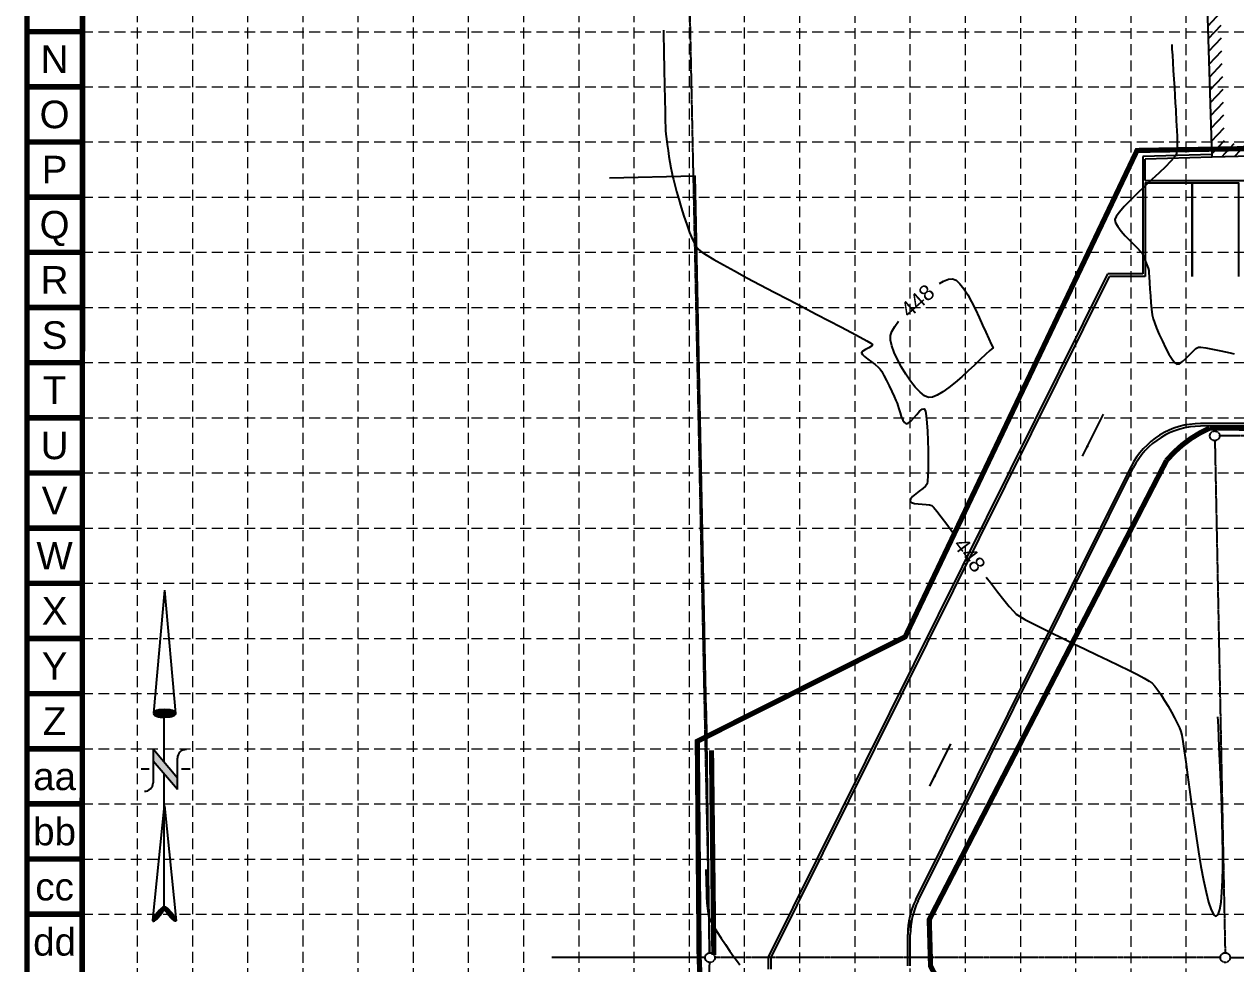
# Model space of a CAD drawing. Header units: inches. Extents: x -800 to 7376, y -156 to 4959.
# Drawn here: x -800 to 2000, y 1011 to 3184 of the extents above; entities that cross this region are included whole.
import ezdxf
from ezdxf.enums import TextEntityAlignment as Align

# ---------------------------------------------------------------- set-up
doc = ezdxf.new("R2010")
doc.units = ezdxf.units.IN
doc.header["$MEASUREMENT"] = 0
for name, pattern in [('( Dashed )', [0.75, 0.5, -0.25]), ('CENTER2', [1.125, 0.75, -0.125, 0.125, -0.125]), ('HIDDEN', [0.375, 0.25, -0.125])]:
    doc.linetypes.add(name, pattern=pattern)
for name, color, linetype in [('1SILT', 200, '( Dashed )'), ('BASE', 7, 'Continuous'), ('BUILDHATCH', 4, 'Continuous'), ('BUILDING', 3, 'Continuous'), ('CONT-MNR', 7, 'Continuous'), ('GRID', 254, 'HIDDEN'), ('L-PAV', 8, 'Continuous'), ('LIMITS OF DISTURBANCE', 1, '( Dashed )'), ('NARROW', 7, 'Continuous'), ('PAVEMENT', 1, 'Continuous'), ('PROPLINES', 4, 'CENTER2'), ('ROW-ADJ', 2, 'Continuous')]:
    doc.layers.add(name, color=color, linetype=linetype)
doc.styles.get("Standard").update_dxf_attribs({"font": 'ARIAL.TTF'})

# ---------------------------------------------------------------- blocks, each defined once
blk = doc.blocks.new('North Arrow')
at = {"layer": 'NARROW'}
for p, q in [((32.43254981860446, 3.058265073213988), (32.43254981860446, 4.631385762768332)), ((28.76667448424996, -2.091662794246076), (34.01874137947743, 2.319861484284047)), ((36.17825519122562, 2.333068732823449), (30.46489879658111, 2.333068732823449)), ((36.15693846157228, 2.319861484284047), (31.03953994826952, -2.091662794246076)), ((0, 0), (22.36344290151465, 2.002084736559482)), ((0, 0), (22.3340256442134, -2.022002755547874)), ((39.10239171702415, 0.006637234364461619), (59.96415737125062, 2.108618273159664)), ((21.65859055236069, -0.04755806894536363), (21.65587945617517, -0.04755806894536363)), ((31.2002493849468, -0.04755806894536363), (21.65859055236069, -0.04755806894536363)), ((28.76667448424996, -2.091662794246076), (34.95439482978327, -2.091662794246076)), ((57.4539157862273, -0.04755806894536363), (33.41071549255503, -0.04755806894536363)), ((59.8310793026576, -2.141789640390925), (39.04486644576536, -0.007715046158409677)), ((57.69334596529006, -0.02703537367779063), (57.76929195033517, -0.01344045038422337)), ((57.76514189648879, -0.05039075473177945), (57.69334596529006, -0.02703537367779063)), ((32.43254981860446, -4.261561808689294), (32.43254981860446, -2.800806882678444))]:
    blk.add_line(p, q, dxfattribs=at)
blk.add_lwpolyline([(22.36469003275943, -2.029144276148145), (22.58571216360451, -1.926685835660464, 0.09157658552841703), (22.86600292222374, -1.437143250313966, 0.04830551554414139), (23.03449076013294, -0.7510674610057322), (23.07365352004581, -0.007926344824227272), (23.0138871940153, 0.8191116749912908, 0.04830551554426889), (22.86600292222374, 1.421290560665511, 0.0915765855283463), (22.58571216360451, 1.91083314601201), (22.36469003275943, 2.01329158649969), (22.14366790191434, 1.91083314601201, 0.09157658552851158), (21.86337714329511, 1.421290560665511, 0.04830551554418233), (21.71549287155813, 0.8191116749912908), (21.65572654552761, -0.007926344824227272), (21.71549287155813, -0.8349643646397453, 0.04830551554422624), (21.86337714329511, -1.437143250313966, 0.09157658552816902), (22.14366790191434, -1.926685835660464)], format="xyb", close=True, dxfattribs=at)
for points in [[(57.45558378554506, -0.03134526075882604), (57.43996657389744, 0.0836624617477355, -0.06681784727068599), (57.67471216397553, 0.4712181194372533, -0.03073031192727785), (58.00862399094058, 0.8372912985578296), (58.52165351551321, 1.292257312707079), (59.07299621394941, 1.699951556056476, -0.03073031192742202), (59.50028108291463, 1.950818694931513, -0.06681784727061153), (59.92804734067704, 2.100220530974184), (60.03732810972451, 2.061125939999329)], [(60.03732810972451, 2.061125939999329), (60.05294532137214, 1.946118217492767, -0.06681784727066456), (59.81819973129404, 1.558562559803249, -0.03073031192683177), (59.43379851860755, 1.137137013811298), (58.97125837981093, 0.7375233665334235), (58.41991568137473, 0.3298291232385964, -0.03073031192764033), (57.99263081235495, 0.07896198436355917, -0.03669233332525137), (57.76236303227506, -0.01733721801429056)], [(57.45558378554506, -0.03527464659782709), (57.43996657389744, -0.150282369049819, 0.06681784727068599), (57.67471216397553, -0.5378380267393368, 0.03073031192727785), (58.00862399094058, -0.903911205859913), (58.52165351551321, -1.358877220063732), (59.07299621394941, -1.766571463358559, 0.03073031192742202), (59.50028108291463, -2.017438602233597, 0.06681784727061153), (59.92804734067704, -2.166840438276267), (60.03732810972451, -2.127745847301412)], [(60.03732810972451, -2.127745847301412), (60.05294532137214, -2.012738124794851, 0.06681784727066456), (59.81819973129404, -1.625182467105333, 0.03073031192683177), (59.43379851860755, -1.203756921113381), (58.97125837981093, -0.804143273835507), (58.41991568137473, -0.3964490305406798, 0.03073031192764033), (57.99263081235495, -0.1455818916656426, 0.03669233332525137), (57.76236303227506, -0.04928268934236257)]]:
    blk.add_lwpolyline(points, format="xyb", dxfattribs=at)
for centre, start, end in [((30.46491631666868, 3.862994872579293), 178.8769027564139, 270), ((34.95439482978327, -3.621588933947351), 358.8769027564139, 90)]:
    blk.add_arc(centre, 1.529926139739004, start, end, dxfattribs=at)
for points in [[(31.04573626156707, -2.092600781761575), (36.15173163068903, 2.358604768796795), (28.74698772917327, -2.064361571265181), (34.01267678058502, 2.358604768796795)], [(23.02743242273209, -0.7618279882990464), (21.67003612299595, -0.04525802260104683), (23.06525461068304, -0.04525802260104683), (21.71626324154204, 0.8195677980802429)], [(23.06525461068304, -0.04525802260104683), (21.71626324154204, 0.8195677980802429), (23.01902749208239, 0.7489697719211108), (21.85494459723486, 1.41965102062386)], [(23.01902749208239, 0.7489697719211108), (21.85494459723486, 1.41965102062386), (22.86773874044229, 1.437300527177285), (22.14491470462235, 1.910307302568981)], [(22.86773874044229, 1.437300527177285), (22.14491470462235, 1.910307302568981), (22.58617356370451, 1.910307302568981), (22.35503797086494, 2.002084736559482)], [(57.44388876337325, 0.08001449623407098), (57.69525844847522, -0.01106567331589758), (57.49810575425727, 0.2124947428819723), (57.77083364797363, -0.01106567331589758)], [(57.450460519849, -0.04004572727353661), (57.68868669199946, -0.016585683588346), (57.44388876337325, 0.08001449623407098), (57.69525844847522, -0.01106567331589758)], [(57.49810575425727, 0.2124947428819723), (57.77083364797363, -0.01106567331589758), (57.59996797960412, 0.3891350717640307), (57.940056377156, 0.06345446541672572)], [(57.59996797960412, 0.3891350717640307), (57.940056377156, 0.06345446541672572), (57.68211493557828, 0.4981552747267415), (58.06984856753843, 0.1324545938769006)], [(57.68211493557828, 0.4981552747267415), (58.06984856753843, 0.1324545938769006), (57.83819415180915, 0.663755583063903), (58.29493122679196, 0.2580348277115263)], [(57.83819415180915, 0.663755583063903), (58.29493122679196, 0.2580348277115263), (58.02877508955135, 0.8569559427633067), (58.51837094691291, 0.405695102581376)], [(58.02877508955135, 0.8569559427633067), (58.51837094691291, 0.405695102581376), (58.26042950528063, 1.069476338470849), (58.73031009321494, 0.5657754006460891)], [(58.26042950528063, 1.069476338470849), (58.73031009321494, 0.5657754006460891), (58.51837094691291, 1.297176762400341), (59.04904028220699, 0.8114158579883224)], [(58.51837094691291, 1.297176762400341), (59.04904028220699, 0.8114158579883224), (58.69580837170361, 1.422756996180397), (59.26097942850902, 0.9949561996836565)], [(59.26426530671961, 0.9963362022790534), (58.69416543257103, 1.419996991044172), (59.44663154890804, 1.149516487475921), (59.00303798687673, 1.64907741756906)], [(59.44663154890804, 1.149516487475921), (59.00303798687673, 1.64907741756906), (59.61749721722299, 1.335816834307479), (59.27576588053853, 1.822957741314895)], [(59.61749721722299, 1.335816834307479), (59.27576588053853, 1.822957741314895), (59.80972109409777, 1.551097235151246), (59.4926338442383, 1.954057985367399)], [(59.80972109409777, 1.551097235151246), (59.4926338442383, 1.954057985367399), (59.93129858887187, 1.730497569169529), (59.69471535579942, 2.039618144699489)], [(59.93129858887187, 1.730497569169529), (59.69471535579942, 2.039618144699489), (60.05287608364597, 1.941637962281675), (59.93129858887187, 2.103098262887215)], [(60.05287608364597, 1.941637962281675), (59.93129858887187, 2.103098262887215), (60.03644669248388, 2.064458190925507)], [(22.86773874044229, -1.439569039612252), (21.72466817219174, -0.8747848301754857), (23.02743242273209, -0.7618279882990464), (21.67003612299595, -0.04525802260104683)], [(22.5777686330548, -1.930225321557373), (21.86334952788457, -1.446628842222708), (22.86773874044229, -1.439569039612252), (21.72466817219174, -0.8747848301754857)], [(22.36344290151465, -2.014942952937417), (22.14491470462235, -1.930225321557373), (22.5777686330548, -1.930225321557373), (21.86334952788457, -1.446628842222708)], [(57.4373170068975, -0.1421659174229717), (57.68868669199946, -0.02210569386079442), (57.450460519849, -0.04004572727353661), (57.68868669199946, -0.016585683588346)], [(57.45703227632475, -0.1932260124704044), (57.69525844847522, -0.02762570418781252), (57.4373170068975, -0.1421659174229717), (57.68868669199946, -0.02210569386079442)], [(57.52603571929285, -0.3257062591183058), (57.76426189149788, -0.05108574781843345), (57.45703227632475, -0.1932260124704044), (57.69525844847522, -0.02762570418781252)], [(57.63446970111545, -0.4802665469105705), (57.90062583830149, -0.1021458429204358), (57.52603571929285, -0.3257062591183058), (57.76426189149788, -0.05108574781843345)], [(57.78397716092513, -0.6624268860650773), (58.09120677609826, -0.2001260253382497), (57.63446970111545, -0.4802665469105705), (57.90062583830149, -0.1021458429204358)], [(57.97455809866733, -0.8735672791772231), (58.33600470472447, -0.3477863002626691), (57.78397716092513, -0.6624268860650773), (58.09120677609826, -0.2001260253382497)], [(58.24071423585337, -1.113687726247008), (58.61366141578401, -0.5423666625029), (57.97455809866733, -0.8735672791772231), (58.33600470472447, -0.3477863002626691)], [(58.61366141578401, -1.433848322321865), (58.92746278743289, -0.771447089027788), (58.24071423585337, -1.113687726247008), (58.61366141578401, -0.5423666625029)], [(58.91431927448139, -1.64498871543401), (59.20019068109468, -1.004667523229728), (58.61366141578401, -1.433848322321865), (58.92746278743289, -0.771447089027788)], [(59.11804372517508, -1.794028992899257), (59.56985198281473, -1.35518817585762), (58.91760515269198, -1.651888728247286), (59.20019068109468, -1.011567536097573)], [(59.34805520177179, -1.927889242142555), (59.81300697236293, -1.62152867174882), (59.11804372517508, -1.794028992899257), (59.56985198281473, -1.35518817585762)], [(59.53699320043597, -1.324828119304584), (59.41377276652929, -1.18406785724801), (59.20840537670301, -1.014327541233797)], [(59.58299549571166, -2.052089473381784), (59.92801271066128, -1.787128980031412), (59.34805520177179, -1.927889242142555), (59.81300697236293, -1.62152867174882)], [(59.78343406819477, -2.12522960951901), (60.04630432717022, -2.007929391147627), (59.58299549571166, -2.052089473381784), (59.92801271066128, -1.787128980031412)], [(59.92308389326354, -2.166629686616943), (60.03808963156189, -2.132129622386856), (59.78343406819477, -2.12522960951901), (60.04630432717022, -2.007929391147627)]]:
    blk.add_solid(points, dxfattribs=at)

msp = doc.modelspace()

# ---------------------------------------------------------------- hatches: boundary and pattern name
at = {"layer": 'BUILDHATCH'}
h = msp.add_hatch(dxfattribs=at)
h.set_pattern_fill('_U', color=253, scale=21, angle=46.67055555555555, style=0, pattern_type=0)
h.set_pattern_definition([(46.67055555555555, (-55382.27041256471, -57306.71815397877), (-15.27582457389235, 14.41003759841266), [])])
h.paths.add_polyline_path([(2403.698591435284, 3862.595542021227), (1916.660555435286, 3848.624398021217), (1945.481111435278, 2876.287090021215), (2432.519147435283, 2890.258234021225)])
h.paths.add_polyline_path([(2401.642644629945, 2919.384853215975), (1974.579964637443, 2907.134158694811), (1947.537058240632, 3819.497778826495), (2374.599738233104, 3831.748473347616)], flags=16)
h.paths.add_polyline_path([(2152.696278780917, 2918.893594504116), (2225.095068462251, 2920.970421859049), (2224.173399517735, 2953.100062250174), (2151.774609836415, 2951.023234895227)], flags=8)
h.paths.add_polyline_path([(2122.136844957677, 3785.225780690831), (2194.535634639011, 3787.302608045764), (2193.613965694502, 3819.432248436897), (2121.215176013175, 3817.355421081949)], flags=8)
h.paths.add_polyline_path([(2346.00711609982, 3405.830557845897), (2347.949832282597, 3340.287914485016), (2380.078579028122, 3341.240226339316), (2378.135862845353, 3406.782869700197)], flags=8)
h.paths.add_polyline_path([(1965.040487531405, 3400.548337033666), (1966.983203714175, 3335.005693672778), (1999.111950459701, 3335.958005527085), (1997.169234276938, 3401.500648887974)], flags=8)

# ---------------------------------------------------------------- linework, layer by layer
for p, q in [((1645.73746942537, 2184.570987344109), (1694.293846236441, 2282.334590767482)), ((1292.986367949812, 1421.964050967535), (1341.542744760883, 1519.727654390907))]:
    msp.add_line(p, q)
for points in [[(1645.73746942537, 2184.570987344109, 0, 6, 0), (1658.239499183421, 2209.742624099647, 6, 6, 0)], [(1292.986367949812, 1421.964050967535, 0, 6, 0), (1305.488397707863, 1447.135687723073, 6, 6, 0)]]:
    msp.add_lwpolyline(points, format="xyseb")
at = {"layer": '1SILT', "linetype": 'Continuous', "const_width": 12}
msp.add_lwpolyline([(793.8845796797468, 1031.26987972518), (788.3691270616073, 1504.870823432)], dxfattribs=at)
at = {"layer": 'BASE', "const_width": 12.75600335305379}
for points in [[(-793.7851620378834, -150.0197701466354), (7370.056983916542, -150.0197701466354), (7370.056983916542, 4952.38157107488), (-793.7851620378834, 4952.38157107488)], [(-666.5037459903156, -22.49314118838737), (7242.853319836685, -22.71434855411113), (7242.688468330755, 4824.882563950332), (-664.8964086117121, 4825.029410527841)]]:
    msp.add_lwpolyline(points, close=True, dxfattribs=at)
for points in [[(-666.2251285073455, 3166.54110164735), (-793.7851620378834, 3166.54110164735)], [(-666.2251285073455, 3038.981068116812), (-793.7851620378834, 3038.981068116812)], [(-666.2251285073455, 2911.421034586274), (-793.7851620378834, 2911.421034586274)], [(-666.2251285073455, 2783.861001055736), (-793.7851620378834, 2783.861001055736)], [(-666.2251285073455, 2656.300967525198), (-793.7851620378834, 2656.300967525198)], [(-666.2251285073455, 2528.74093399466), (-793.7851620378834, 2528.74093399466)], [(-666.2251285073455, 2401.180900464123), (-793.7851620378834, 2401.180900464123)], [(-666.2251285073455, 2273.620866933585), (-793.7851620378834, 2273.620866933585)], [(-666.2251285073455, 2146.060833403047), (-793.7851620378834, 2146.060833403047)], [(-666.2251285073455, 2018.500799872509), (-793.7851620378834, 2018.500799872509)], [(-666.2251285073455, 1890.94076634197), (-793.7851620378834, 1890.94076634197)], [(-666.2251285073455, 1763.380732811432), (-793.7851620378834, 1763.380732811432)], [(-666.2251285073455, 1635.820699280895), (-793.7851620378834, 1635.820699280895)], [(-666.2251285073455, 1508.260665750357), (-793.7851620378834, 1508.260665750357)], [(-666.2251285073455, 1380.700632219819), (-793.7851620378834, 1380.700632219819)], [(-666.2251285073455, 1253.140598689281), (-793.7851620378834, 1253.140598689281)], [(-666.2251285073455, 1125.580565158743), (-793.7851620378834, 1125.580565158743)]]:
    msp.add_lwpolyline(points, dxfattribs=at)
at = {"layer": 'BUILDING', "color": 7}
for p, q in [((1945.481111435292, 2876.287090021229), (1916.660555435286, 3848.624398021224)), ((2432.519147435283, 2890.258234021225), (1945.481111435292, 2876.287090021229))]:
    msp.add_line(p, q, dxfattribs=at)
at = {"layer": 'CONT-MNR', "color": 35}
for points, elevation in [([(677.4862121456317, 3170.299352893351), (677.6035685987808, 3162.993211117318), (678.3298301531831, 3119.897956139852), (679.0459256159738, 3079.400395904617), (679.7358965530075, 3042.339958530683), (680.383784529964, 3009.556072137151), (680.9736311126399, 2981.888164843207), (681.4894778668022, 2960.175664767805), (681.9153663581601, 2945.25800003016), (682.235338152539, 2937.974598749257), (683.0756828692174, 2929.447669275578), (684.3707878924688, 2918.494883225598), (686.026385983605, 2905.815176292621), (687.9482099041707, 2892.107484170301), (690.0419924155358, 2878.07074255203), (692.2134662792159, 2864.403887131317), (694.3683642565811, 2851.805853601611), (696.4124191091178, 2840.975577656478), (698.2513635982541, 2832.611994989311), (700.2972807258557, 2824.581108993189), (703.5268317194787, 2812.37906521414), (707.762634736755, 2796.912153009973), (712.8273079352002, 2779.086661738438), (718.5434694724172, 2759.808880757286), (724.7337375060088, 2739.985099424295), (731.2207301935196, 2720.521607097187), (737.8270656924942, 2702.324693133829), (744.3753621605647, 2686.300646891883), (750.6882377552756, 2673.355757729158), (756.5883106342008, 2664.396315003403), (763.2566949560496, 2658.847480194214), (775.864659226565, 2650.586563173514), (793.6464181769188, 2639.973469451019), (815.836186538254, 2627.368104536501), (841.6681790418006, 2613.13037393985), (870.3766104187016, 2597.62018317078), (901.195695400158, 2581.197437739123), (933.3596487173127, 2564.22204315471), (966.1026851013667, 2547.053904927285), (998.6590192834628, 2530.052928566678), (1030.262865994802, 2513.579019582663), (1060.148439966615, 2497.992083485042), (1087.549955930044, 2483.652025783616), (1111.701628616174, 2470.918751988218), (1131.837672756323, 2460.152167608619), (1147.192303081574, 2451.712178154623), (1156.999734323159, 2445.958689135972), (1160.494181212191, 2443.251606062528), (1158.063177344717, 2439.383813463042), (1151.82924012564, 2435.463182035579), (1144.274065060286, 2431.523586083065), (1137.879347654096, 2427.598899908313), (1135.126783412481, 2423.722997814279), (1137.108175602516, 2420.115251757969), (1142.428204034986, 2415.10793969551), (1149.927241165751, 2409.195910888004), (1158.445659450699, 2402.874014596404), (1166.823831345602, 2396.637100081782), (1173.902129306407, 2390.98001660515), (1178.520925788944, 2386.397613427493), (1182.01332480464, 2380.805506473356), (1186.89959056388, 2371.614135468561), (1192.674897110126, 2360.015627854074), (1198.834418486927, 2347.202111070779), (1204.873328737835, 2334.365712559673), (1210.286801906281, 2322.698559761579), (1214.570012035816, 2313.392780117552), (1217.218133169961, 2307.640501068447), (1219.246722106509, 2302.095539577545), (1221.553466078163, 2294.343661663741), (1224.169149631321, 2285.44142423501), (1227.124557312294, 2276.445384199389), (1230.450473667479, 2268.412098464825), (1234.177683243215, 2262.398123939354), (1238.336970585842, 2259.460017531012), (1243.365037370335, 2260.83901939082), (1249.403514733196, 2266.024073769142), (1256.04058141329, 2273.443293722819), (1262.864416149452, 2281.524792308694), (1269.463197680518, 2288.696682583664), (1275.425104745351, 2293.387077604602), (1280.338316082816, 2294.02409042832), (1282.81220443888, 2289.216604665453), (1284.837872912271, 2278.137061508205), (1286.437997894602, 2262.146518301342), (1287.635255777488, 2242.606032389602), (1288.452322952631, 2220.876661117778), (1288.9118758115, 2198.319461830491), (1289.036590745825, 2176.295491872654), (1288.849144147163, 2156.165808588856), (1288.372212407157, 2139.29146932398), (1287.628471917335, 2127.033531422734), (1286.640599069455, 2120.753052229826), (1283.041895452981, 2115.789830325994), (1276.586996782491, 2110.038830154961), (1268.590785957502, 2103.828605186667), (1260.368145877706, 2097.487708891138), (1253.233959442507, 2091.344694738284), (1248.503109551508, 2085.728116198101), (1247.490479104315, 2080.966526740616), (1250.770404721647, 2077.573169556948), (1257.274673968474, 2075.549141981355), (1265.85434616058, 2074.454778698542), (1275.36048061381, 2073.850414393186), (1284.644136643947, 2073.296383749934), (1292.556373566717, 2072.353021453433), (1297.948250697962, 2070.58066218836), (1301.649206586218, 2066.686577116787), (1308.90994912896, 2057.685547611509), (1319.215494453943, 2044.332634240571), (1332.050858688781, 2027.382897571959), (1346.503515763652, 2008.121219761852)], 5376.000000120001), ([(1852.090069752776, 3136.904557278329), (1852.750083801315, 3126.1683906123), (1853.639350439982, 3111.95201880567), (1854.699130107452, 3095.109378124565), (1855.870683242341, 3076.494404834993), (1857.095270283236, 3056.961035203109), (1858.314151668841, 3037.363205494948), (1859.468587837684, 3018.554851976609), (1860.499839228556, 3001.389910914128), (1861.349166279928, 2986.722318573658), (1861.957829430532, 2975.406011221181), (1862.267089118985, 2968.294925122849), (1862.67404159945, 2960.259207409581), (1863.372846943916, 2949.713207456582), (1864.157836684033, 2937.51285609106), (1864.823342351541, 2924.514084140166), (1865.163695478092, 2911.572822431081), (1864.973227595423, 2899.545001790982), (1864.046270235245, 2889.286553047081), (1862.177154929239, 2881.653407026497), (1858.061909856136, 2875.715252695409), (1849.532051204857, 2866.389139201412), (1837.493892956998, 2854.337222026872), (1822.853749094393, 2840.221656654183), (1806.517933598814, 2824.704598565768), (1789.392760451978, 2808.448203243963), (1772.384543635686, 2792.114626171249), (1756.399597131596, 2776.366022829934), (1742.344234921569, 2761.864548702528), (1731.124770987291, 2749.272359271308), (1723.647519310536, 2739.251610018786), (1720.818793873048, 2732.464456427268), (1722.587961629128, 2724.851516951261), (1727.813585056057, 2715.608283114307), (1735.563413762902, 2705.329582735292), (1744.905197358785, 2694.61024363328), (1754.90668545277, 2684.045093627246), (1764.635627653835, 2674.228960536195), (1773.159773571104, 2665.756672179101), (1779.54687281364, 2659.223056374969), (1782.864674990509, 2655.222940942804), (1785.452530478164, 2650.146231176164), (1788.559522111413, 2643.138568022179), (1791.826603457921, 2635.125748820727), (1794.894728085121, 2627.033570911568), (1797.40484956056, 2619.787831634465), (1798.997921451788, 2614.314328329267), (1799.670178413195, 2608.944710553456), (1800.360547965138, 2599.269811287297), (1801.109158019106, 2586.382989210957), (1801.956136486413, 2571.377603004577), (1802.941611278606, 2555.347011348094), (1804.105710307114, 2539.384572921677), (1805.48856148334, 2524.583646405408), (1807.130292718743, 2512.037590479427), (1809.071031924781, 2502.839763823729), (1812.214595497186, 2493.651439501271), (1817.141541187339, 2481.165857496097), (1823.407108939871, 2466.52432686976), (1830.566538699532, 2450.86815668393), (1838.17507041098, 2435.33865600016), (1845.787944018877, 2421.077133880062), (1852.960399468, 2409.224899385365), (1859.24767670298, 2400.923261577533), (1864.205015668507, 2397.313529518324), (1870.229425675418, 2398.519144065132), (1877.352909790185, 2403.491234275694), (1885.135298430228, 2410.855490513968), (1893.136422013027, 2419.237603143854), (1900.916110955972, 2427.263262529254), (1908.034195676541, 2433.558159034124), (1914.050506592124, 2436.747983022338), (1919.862915190206, 2436.604071835005), (1930.966322633823, 2435.038949704154), (1946.45174887358, 2432.25737030543), (1965.410213860254, 2428.464087314387), (1986.932737544448, 2423.8638544067), (1996.863255243872, 2421.634857032397)], 5388.000000120001), ([(1315.203867242009, 2583.926763400472), (1324.44077420119, 2589.395228891932), (1336.381554945903, 2594.308142598115), (1345.773894474034, 2595.290797786678), (1353.955738310768, 2591.667057789986), (1362.578651488417, 2583.699287929288), (1371.489966284811, 2572.16114006102), (1380.537014977781, 2557.826266041557), (1389.567129845185, 2541.468317727362), (1398.427643164796, 2523.860946974841), (1406.965887214443, 2505.777805640486), (1415.029194271985, 2487.992545580615), (1422.464896615165, 2471.27881865175), (1429.120326521843, 2456.410276710296), (1434.842816269906, 2444.1605716126), (1439.479698137067, 2435.303355215241), (1439.479698137067, 2435.303355215241), (1431.79903166704, 2428.854469996186), (1421.760714885233, 2419.667011920254), (1409.811049652904, 2408.393960492984), (1396.396337831255, 2395.688295219741), (1381.962881281572, 2382.202995606065), (1366.956981865056, 2368.59104115735), (1351.824941442908, 2355.505411379105), (1337.013061876445, 2343.599085776783), (1322.967645026838, 2333.525043855836), (1310.134992755346, 2325.936265121745), (1298.961406923227, 2321.485729079992), (1289.893189391682, 2320.826415235999), (1280.652720173042, 2324.748334226613), (1270.379931733689, 2332.821822370468), (1259.501972954, 2344.266881447642), (1248.445992714325, 2358.303513238126), (1237.639139895015, 2374.151719521971), (1227.508563376417, 2391.031502079226), (1218.481412038913, 2408.16286268994), (1210.98483476285, 2424.765803134134), (1205.44598042858, 2440.060325191858), (1202.291997916393, 2453.266430643162), (1201.950036106755, 2463.604121268036), (1205.104894951168, 2472.944058173693), (1211.942282409153, 2484.694747830195), (1220.72806397282, 2496.703481602519)], 5376.000000120001), ([(1423.628539502599, 1905.250656722761), (1433.350144352684, 1892.434580118694), (1449.474692530501, 1871.448776271027), (1464.009188639357, 1852.906633669809), (1476.438648806834, 1837.563212883084), (1486.248089160574, 1826.173574478868), (1492.922525828275, 1819.492779025175), (1500.30412870719, 1814.541843834515), (1512.710480114831, 1807.528345414619), (1529.414351021558, 1798.751186961636), (1549.688512397675, 1788.50927167177), (1572.805735213573, 1777.101502741229), (1598.038790439583, 1764.826783366159), (1624.660449046096, 1751.984016742797), (1651.943482003386, 1738.872106067291), (1679.160660281872, 1725.789954535845), (1705.584754851858, 1713.036465344667), (1730.488536683763, 1700.910541689904), (1753.14477674786, 1689.711086767791), (1772.826246014542, 1679.737003774506), (1788.805715454168, 1671.287195906167), (1800.355956037041, 1664.660566359067), (1806.749738733553, 1660.156018329326), (1812.997006666621, 1653.339853048652), (1820.11124156844, 1643.982439817693), (1827.802181661282, 1632.66981276594), (1835.779565167504, 1619.988006022882), (1843.753130309524, 1606.52305371801), (1851.432615309641, 1592.860989980785), (1858.527758390213, 1579.587848940697), (1864.748297773629, 1567.289664727236), (1869.803971682217, 1556.55247146992), (1873.404518338277, 1547.962303298184), (1875.353677738494, 1539.86002262793), (1877.902563735355, 1524.809298500106), (1881.00251585371, 1503.774347293693), (1884.604873618468, 1477.719385387732), (1888.660976554536, 1447.60862916115), (1893.122164186796, 1414.406294992928), (1897.939776040126, 1379.07659926208), (1903.065151639435, 1342.583758347617), (1908.449630509574, 1305.891988628464), (1914.044552175481, 1269.965506483633), (1919.801256162005, 1235.768528292079), (1925.671081994027, 1204.265270432872), (1931.605369196455, 1176.419949284878), (1937.555457294169, 1153.196781227198), (1943.472685812078, 1135.559982638755), (1949.308394275031, 1124.473769898534), (1955.013922207967, 1120.902359385545), (1959.785859189062, 1125.158565597558), (1963.53870043654, 1136.408435941914), (1966.363274350275, 1153.811470151624), (1968.350409330254, 1176.527167959874), (1969.590933776235, 1203.715029099789), (1970.175676088234, 1234.534553304467), (1970.195464666067, 1268.145240307007), (1969.741127909663, 1303.706589840564), (1968.903494218983, 1340.378101638235), (1967.77339199384, 1377.319275433147), (1966.441649634136, 1413.689610958398), (1964.999095539832, 1448.648607947114), (1963.536558110769, 1481.355766132481), (1962.144865746879, 1510.970585247538), (1960.914846848063, 1536.652565025383), (1959.937329814195, 1557.561205199228), (1959.303143045174, 1572.856005502115), (1959.103114940932, 1581.69646566717)], 5376.000000120001), ([(775.2533063706433, 1229.184335954727), (775.653321437545, 1220.266740099301), (775.9448414582657, 1208.748579901505), (776.2179882670825, 1195.384525915237), (776.5628836983888, 1180.929248694454), (777.0696495864322, 1166.137418793172), (777.8284077654898, 1151.763706765261), (778.9292800698968, 1138.562783164765), (780.46238833393, 1127.289318545583), (782.5178543919537, 1118.697983461672), (786.1823590563799, 1110.507435065731), (792.501236455726, 1099.14705498267), (800.7985827284356, 1085.537214514341), (810.3984940128939, 1070.598284962653), (820.6250664475738, 1055.250637629484), (830.8023961708896, 1040.414643816715), (840.2545793213139, 1027.010674826197), (848.3057120372323, 1015.959101959837), (854.2798904571173, 1008.180296519458)], 5364.000000120001)]:
    msp.add_lwpolyline(points, dxfattribs=dict(at, elevation=elevation))
at = {"layer": 'GRID', "color": 252, "linetype": 'HIDDEN', "lineweight": 0, "ltscale": 100}
for p, q in [((-539.0915810282938, 4826.03259244868), (-539.0915810282938, 359.6569768473265)), ((-411.531547497756, 4826.03259244868), (-411.5315474977561, 359.6569768473265)), ((-283.9715139672181, 4826.03259244868), (-283.9715139672182, 359.6569768473265)), ((-156.4114804366802, 4826.03259244868), (-156.4114804366802, 359.6569768473265)), ((-28.85144690614231, 4826.03259244868), (-28.85144690614231, 359.6569768473265)), ((98.70858662439548, 4826.03259244868), (98.70858662439548, 359.6569768473265)), ((226.2686201549335, 4826.03259244868), (226.2686201549333, 359.6569768473265)), ((353.8286536854713, 4826.03259244868), (353.8286536854711, 359.6569768473265)), ((481.3886872160093, 4826.03259244868), (481.3886872160093, 359.6569768473265)), ((608.9487207465473, 4826.03259244868), (608.9487207465473, 359.6569768473265)), ((736.5087542770851, 4826.03259244868), (736.5087542770851, 359.6569768473265)), ((864.0687878076229, 4826.03259244868), (864.0687878076229, 359.6569768473265)), ((992.055307389647, 4824.821537544341), (992.0553073896468, 359.6569768473265)), ((1119.615340920185, 4824.821537544341), (1119.615340920185, 359.6569768473265)), ((1247.175374450723, 4824.821537544341), (1247.175374450723, 359.6569768473265)), ((1374.735407981261, 4824.821537544341), (1374.735407981261, 359.6569768473265)), ((1502.295441511799, 4824.821537544341), (1502.295441511799, 359.6569768473265)), ((1629.855475042336, 4824.821537544341), (1629.855475042336, 359.6569768473265)), ((1757.415508572874, 4824.821537544341), (1757.415508572874, 359.6569768473265)), ((1884.975542103412, 4824.821537544341), (1884.975542103412, 359.6569768473265)), ((-666.2251285073455, 3166.54110164735), (7242.496950386003, 3166.54110164735)), ((-666.2251285073455, 3038.981068116812), (7242.496950386003, 3038.981068116812)), ((-666.2251285073455, 2911.421034586274), (7242.496950386003, 2911.421034586274)), ((-666.2251285073455, 2783.861001055736), (7242.496950386003, 2783.861001055736)), ((-666.2251285073455, 2656.300967525198), (7242.496950386003, 2656.300967525198)), ((-666.2251285073455, 2528.74093399466), (7242.496950386003, 2528.74093399466)), ((-666.2251285073455, 2401.180900464123), (7242.496950386003, 2401.180900464123)), ((-666.2251285073455, 2273.620866933585), (7242.496950386003, 2273.620866933585)), ((-666.2251285073455, 2146.060833403047), (7242.496950386003, 2146.060833403047)), ((-666.2251285073455, 2018.500799872509), (7242.496950386003, 2018.500799872509)), ((-666.2251285073455, 1890.94076634197), (7242.496950386003, 1890.94076634197)), ((-666.2251285073455, 1763.380732811432), (7242.496950386003, 1763.380732811432)), ((-666.2251285073455, 1635.820699280895), (7242.496950386003, 1635.820699280895)), ((-666.2251285073455, 1508.260665750357), (7242.496950386003, 1508.260665750357)), ((-666.2251285073455, 1380.700632219819), (7242.496950386003, 1380.700632219819)), ((-666.2251285073455, 1253.140598689281), (7242.496950386003, 1253.140598689281)), ((-666.2251285073455, 1125.580565158743), (7242.496950386003, 1125.580565158743))]:
    msp.add_line(p, q, dxfattribs=at)
at = {"layer": 'L-PAV', "color": 7}
for p, q in [((1945.303346555826, 2882.284456080393), (1785.137093589889, 2877.537049573468)), ((1785.137093589889, 2877.537049573468), (1785.137093589903, 2606.287090021229)), ((1945.481111435292, 2876.287090021229), (1791.137093589896, 2871.712257426625)), ((1791.137093589889, 2822.285414803082), (1791.137093589896, 2871.712257426625)), ((1791.137093589889, 2822.285414803082), (2769.138692334716, 2822.012353799219)), ((920.9463573328394, 1027.923759676349), (1704.874137501807, 2606.287090021229)), ((1785.137093589903, 2606.287090021229), (1704.874137501807, 2606.287090021229)), ((926.3200563552091, 1025.254797552792), (1708.593405584274, 2600.287090021222)), ((1791.137093589896, 2600.287090021229), (1708.593405584274, 2600.287090021222)), ((2453.034710469889, 2261.592993106031), (1918.850955111106, 2260.305916566671)), ((2453.04916698741, 2255.593010521967), (1918.865411628627, 2254.305933982607)), ((1260.697271629884, 1158.955651407021), (1758.073679965746, 2160.375302751396)), ((1266.070970652254, 1156.286689283465), (1763.447378988116, 2157.706340627839)), ((1241.912111435289, 1006.326046021233), (1241.908242556907, 1078.877188980288)), ((1247.912111426762, 1006.326365978566), (1247.908242548379, 1078.877508937621)), ((920.3214834438186, 998.4931580638877), (920.3200563637365, 1025.254477595459)), ((926.3214834352912, 998.4934780212207), (926.3200563552091, 1025.254797552792))]:
    msp.add_line(p, q, dxfattribs=at)
for points in [[(1899.137093589896, 2600.287090021229), (1899.137093589896, 2816.287090021229), (1791.137093589896, 2816.287090021229), (1791.137093589896, 2600.287090021229)], [(2007.137093589896, 2600.287090021229), (2007.137093589896, 2816.287090021229), (1899.137093589896, 2816.287090021229), (1899.137093589896, 2600.287090021229)]]:
    msp.add_lwpolyline(points, dxfattribs=at)
for centre, radius, start, end in [((1919.284650636837, 2080.306439044674), 180, 90.13804970718486, 153.5877278743189), ((1919.284650636837, 2080.306439044674), 174, 90.13804970718486, 153.5877278743189), ((1421.908242300975, 1078.886787700299), 180, 153.5877278743189, 180.0030553673993), ((1421.908242300975, 1078.886787700299), 174, 153.5877278743189, 180.0030553673993)]:
    msp.add_arc(centre, radius, start, end, dxfattribs=at)
at = {"layer": 'LIMITS OF DISTURBANCE', "ltscale": 100, "const_width": 12}
msp.add_lwpolyline([(759.8132780260094, 1026.087835672653), (755.6216031142103, 1525.603977737883), (1236.075084537755, 1767.122624232037), (1772.06231330604, 2891.828411089053), (2421.93159670374, 2902.878216522051), (2386.00959951671, 4069.182016425853), (2839.350027585664, 4068.80687696184), (2835.92285347974, 3048.976139429735), (3805.529990640083, 3045.670222903093), (3803.862521636773, 3411.300233379312), (3709.721710080419, 3409.60457718961), (3707.17737529943, 3657.168875165578), (3804.710623793555, 3658.016687895935), (3795.783228199456, 4327.490796627542), (4604.688440053735, 4330.930537889253), (4604.930694289989, 4327.006999468176), (4652.207357312323, 2224.179020289354), (1940.5254335805, 2250.099964968194, 0.1150782664278772), (1840.253469379109, 2174.958620747802), (1291.744354966399, 1113.011625815972), (1294.800772793482, 1005.957860637671), (1374.063148469133, 851.8096808308183), (801.9329295760799, 830.2001358373745), (765.9045692751497, 887.8256198822091)], format="xyb", close=True, dxfattribs=at)
at = {"layer": 'PAVEMENT', "color": 7}
for p, q in [((552.7239267926561, 2828.78718221873), (750.3801717702518, 2832.84259563034)), ((775.7585034352815, 1595.931526021232), (750.3801717702518, 2832.84259563034)), ((775.7585034352815, 1595.931526021232), (783.1964987785104, 1036.350131711901))]:
    msp.add_line(p, q, dxfattribs=at)
msp.add_arc((938.4125851516001, 998.9229506173942), 155.7306185685943, 174.181990106792, 245.0263634862527, dxfattribs=at)
at = {"layer": 'PROPLINES', "color": 7}
for p, q in [((784.7723796065839, 1036.494752266481), (721.0704912639849, 4051.758131775983)), ((1951.874322194395, 2220.611960012131), (1975.642984676175, 1036.558500030325)), ((4621.198535435287, 2231.85969402123), (1962.898535435277, 2231.85969402123)), ((1964.618771451285, 1025.310166101219), (796.259999419286, 1025.247861941243))]:
    msp.add_line(p, q, dxfattribs=at)
for centre, radius in [((1951.648535435277, 2231.85969402123), 11.25000000000164), ((785.0099994352786, 1025.247262021236), 11.25), ((1975.868771435285, 1025.310766021226), 11.25)]:
    msp.add_circle(centre, radius, dxfattribs=at)
at = {"layer": 'ROW-ADJ', "color": 7}
for p, q in [((773.7599994512857, 1025.246662101228), (419.3849999551458, 1025.227764621108)), ((1987.118771419286, 1025.311365941234), (4634.711012917483, 1025.452552034549))]:
    msp.add_line(p, q, dxfattribs=at)

# ---------------------------------------------------------------- block references
at = {"layer": 'BASE', "xscale": 12.75600335305356, "yscale": 12.75600335305356, "zscale": 12.75600335305379, "rotation": 270}
msp.add_blockref('North Arrow', (-475.7834493192466, 1875.324781969229), dxfattribs=at)

# ---------------------------------------------------------------- texts
at = {"layer": 'BASE'}
for s, p in [('N', (-730.0051452726145, 3102.76108488208)), ('O', (-730.0051452726145, 2975.201051351543)), ('P', (-730.0051452726145, 2847.641017821005)), ('Q', (-730.0051452726145, 2720.080984290467)), ('R', (-730.0051452726145, 2592.520950759929)), ('S', (-730.0051452726145, 2464.960917229391)), ('T', (-730.0051452726145, 2337.400883698853)), ('U', (-730.0051452726145, 2209.840850168316)), ('V', (-730.0051452726145, 2082.280816637778)), ('W', (-730.0051452726145, 1954.720783107239)), ('X', (-730.0051452726145, 1827.160749576701)), ('Y', (-730.0051452726145, 1699.600716046164)), ('Z', (-730.0051452726145, 1572.040682515626)), ('aa', (-730.0051452726145, 1444.480648985088)), ('bb', (-730.0051452726145, 1316.92061545455)), ('cc', (-730.0051452726145, 1189.360581924012)), ('dd', (-730.0051452726145, 1061.800548393474))]:
    msp.add_text(s, height=63.78001676526894, dxfattribs=at).set_placement(p, align=Align.MIDDLE_CENTER)
at = {"layer": 'CONT-MNR', "color": 35, "char_height": 36, "attachment_point": 5}
for insert, rotation in [((1264.643872471795, 2544.011574934681, 5376.000000120001), 41.94681737375206), ((1384.985591412093, 1956.625729490079, 5376.000000120001), 306.81587709055185)]:
    msp.add_mtext('{448}', dxfattribs=dict(at, insert=insert, rotation=rotation))

doc.saveas('drawing.dxf')
